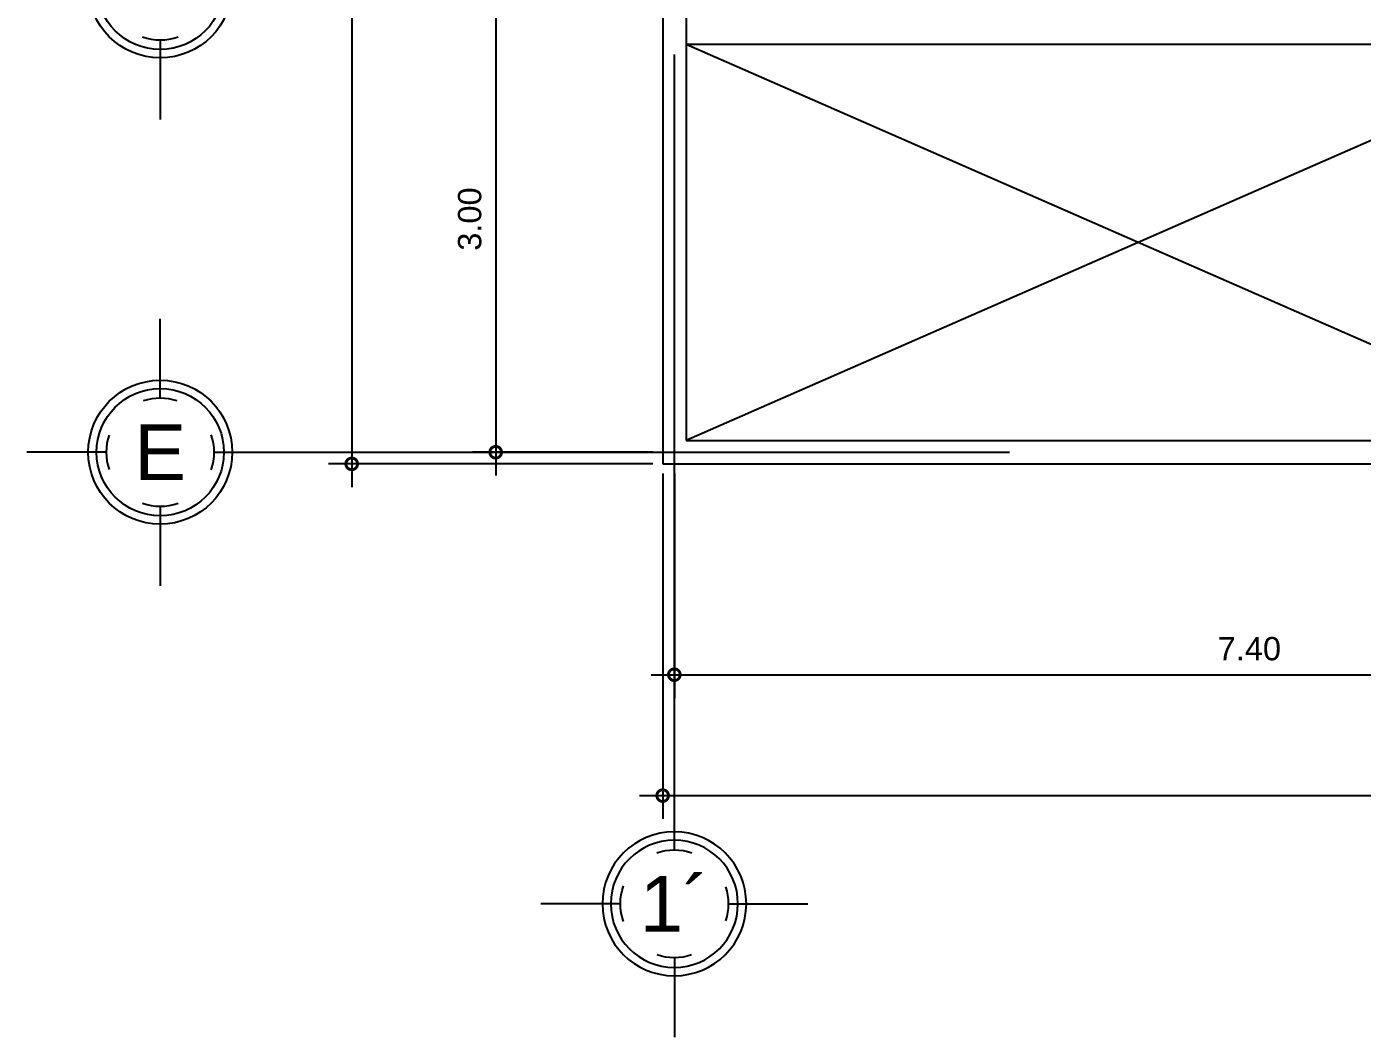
# Model space of a CAD drawing. Header units: inches. Extents: x -370 to 18, y -197 to 199.
# Drawn here: x -289.77 to -281.18, y 101.6 to 108.1 of the extents above; entities that cross this region are included whole.
import ezdxf
from ezdxf.enums import TextEntityAlignment as Align

# ---------------------------------------------------------------- set-up
doc = ezdxf.new("R2010")
doc.units = ezdxf.units.IN
doc.header["$MEASUREMENT"] = 0
doc.header["$PDMODE"] = 34
doc.header["$PDSIZE"] = 0.2
doc.linetypes.add('CENTER2', pattern=[28.575, 19.05, -3.175, 3.175, -3.175])
doc.styles.get("Standard").update_dxf_attribs({"font": 'arial.ttf'})
doc.dimstyles.new('E100', dxfattribs={"dimtxt": 0.15, "dimasz": 0.15, "dimexe": 0.15, "dimexo": 0.0625, "dimgap": 0.09, "dimtad": 1, "dimzin": 0, "dimdsep": 46, "dimtxsty": 'Standard', "dimblk": 'DOTSMALL', "dimcen": 0.09, "dimdle": 0.15, "dimclrd": 1, "dimclre": 1, "dimclrt": 2, "dimazin": 0, "dimtfac": 1, "dimtofl": 0, "dimtmove": 1, "dimatfit": 1, "dimldrblk": 'OPEN90', "dimfxl": 1, "dimtolj": 1, "dimtzin": 0, "dimarcsym": 0})

# ---------------------------------------------------------------- blocks, each defined once
blk = doc.blocks.new('EJE NORTE NUEVO')
at = {"color": 8}
for p, q in [((0, 3.2523), (0, 3.7639)), ((-0.3472, 2.9051), (-0.8588, 2.9051)), ((0.3472, 2.9051), (0.8588, 2.9051))]:
    blk.add_line(p, q, dxfattribs=at)
at = {"color": 2, "linetype": 'CENTER2'}
blk.add_line((0, 2.5579), (0, -2.5579), dxfattribs=at)
at = {"color": 8}
blk.add_circle((0, 2.9051), 0.4631, dxfattribs=at)
at = {"color": 4}
blk.add_circle((0, 2.9051), 0.4093, dxfattribs=at)
at = {"color": 8}
for start, end in [(71.41612, 108.58388), (160.69933, 199.27842), (341.76936, 18.25289), (251.05257, 288.94743)]:
    blk.add_arc((0, 2.9051), 0.3472, start, end, dxfattribs=at)
at = {"color": 4}
blk.add_attdef('A', text='', height=0.3581, dxfattribs=at).set_placement((0, 2.9051), align=Align.MIDDLE_CENTER)
blk = doc.blocks.new('_DotSmall')
at = {"color": 0, "linetype": 'ByBlock', "const_width": 0.5}
blk.add_lwpolyline([(-0.0625, 0, 1), (0.0625, 0, 1)], format="xyb", close=True, dxfattribs=at)
blk = doc.blocks.new('*D97')
at = {"color": 1, "lineweight": -2, "transparency": 16777216}
for p, q in [((-286.7571, 108.5091), (-286.7571, 105.2091)), ((-285.7455, 108.3591), (-286.9071, 108.3591)), ((-285.7455, 105.3591), (-286.9071, 105.3591))]:
    blk.add_line(p, q, dxfattribs=at)
at = {"layer": 'DEFPOINTS', "color": 0, "transparency": 16777216}
for p in [(-285.683, 108.3591), (-286.7571, 105.3591), (-285.683, 105.3591)]:
    blk.add_point(p, dxfattribs=at)
at = {"color": 1, "lineweight": -2, "transparency": 16777216, "xscale": 0.15, "yscale": 0.15, "zscale": 0.15}
for p, rotation in [((-286.7571, 108.3591), 90), ((-286.7571, 105.3591), 270)]:
    blk.add_blockref('_DotSmall', p, dxfattribs=dict(at, rotation=rotation))
at = {"color": 2, "transparency": 16777216, "insert": (-286.9237, 106.8591), "char_height": 0.15, "attachment_point": 5, "rotation": 90}
blk.add_mtext('\\A1;3.00', dxfattribs=at)
blk = doc.blocks.new('_Open90')
at = {"color": 0, "linetype": 'ByBlock', "lineweight": -2}
for p, q in [((0, 0), (-1, 0)), ((-0.5, 0.5), (0, 0)), ((0, 0), (-0.5, -0.5))]:
    blk.add_line(p, q, dxfattribs=at)
blk = doc.blocks.new('*D98')
at = {"color": 1, "lineweight": -2, "transparency": 16777216}
for p, q in [((-287.6832, 114.4341), (-287.6832, 105.1341)), ((-285.7455, 114.2841), (-287.8332, 114.2841)), ((-285.7455, 105.2841), (-287.8332, 105.2841))]:
    blk.add_line(p, q, dxfattribs=at)
at = {"layer": 'DEFPOINTS', "color": 0, "transparency": 16777216}
for p in [(-285.683, 114.2841), (-287.6832, 105.2841), (-285.683, 105.2841)]:
    blk.add_point(p, dxfattribs=at)
at = {"color": 1, "lineweight": -2, "transparency": 16777216, "xscale": 0.15, "yscale": 0.15, "zscale": 0.15}
for p, rotation in [((-287.6832, 114.2841), 90), ((-287.6832, 105.2841), 270)]:
    blk.add_blockref('_DotSmall', p, dxfattribs=dict(at, rotation=rotation))
at = {"color": 2, "transparency": 16777216, "insert": (-287.8497, 109.7841), "char_height": 0.15, "attachment_point": 5, "rotation": 90}
blk.add_mtext('\\A1;9.00', dxfattribs=at)
blk = doc.blocks.new('*D99')
at = {"color": 1, "lineweight": -2, "transparency": 16777216}
for p, q in [((-285.608, 105.2216), (-285.608, 103.7778)), ((-278.2108, 105.2216), (-278.2108, 103.7778)), ((-285.758, 103.9278), (-278.0608, 103.9278))]:
    blk.add_line(p, q, dxfattribs=at)
at = {"layer": 'DEFPOINTS', "color": 0, "transparency": 16777216}
for p in [(-285.608, 105.2841), (-278.2108, 105.2841), (-278.2108, 103.9278)]:
    blk.add_point(p, dxfattribs=at)
at = {"color": 1, "lineweight": -2, "transparency": 16777216, "xscale": 0.15, "yscale": 0.15, "zscale": 0.15, "rotation": 180}
blk.add_blockref('_DotSmall', (-285.608, 103.9278), dxfattribs=at)
at = {"color": 1, "lineweight": -2, "transparency": 16777216, "xscale": 0.15, "yscale": 0.15, "zscale": 0.15}
blk.add_blockref('_DotSmall', (-278.2108, 103.9278), dxfattribs=at)
at = {"color": 2, "transparency": 16777216, "insert": (-281.9094, 104.0943), "char_height": 0.15, "attachment_point": 5}
blk.add_mtext('\\A1;7.40', dxfattribs=at)
blk = doc.blocks.new('*D102')
at = {"color": 1, "lineweight": -2, "transparency": 16777216}
for p, q in [((-285.683, 105.2216), (-285.683, 102.9999)), ((-267.683, 105.2216), (-267.683, 102.9999)), ((-285.833, 103.1499), (-267.533, 103.1499))]:
    blk.add_line(p, q, dxfattribs=at)
at = {"layer": 'DEFPOINTS', "color": 0, "transparency": 16777216}
for p in [(-285.683, 105.2841), (-267.683, 105.2841), (-267.683, 103.1499)]:
    blk.add_point(p, dxfattribs=at)
at = {"color": 1, "lineweight": -2, "transparency": 16777216, "xscale": 0.15, "yscale": 0.15, "zscale": 0.15, "rotation": 180}
blk.add_blockref('_DotSmall', (-285.683, 103.1499), dxfattribs=at)
at = {"color": 1, "lineweight": -2, "transparency": 16777216, "xscale": 0.15, "yscale": 0.15, "zscale": 0.15}
blk.add_blockref('_DotSmall', (-267.683, 103.1499), dxfattribs=at)
at = {"color": 2, "transparency": 16777216, "insert": (-276.683, 103.3165), "char_height": 0.15, "attachment_point": 5}
blk.add_mtext('\\A1;18.00', dxfattribs=at)

msp = doc.modelspace()

# ---------------------------------------------------------------- linework, layer by layer
at = {"color": 4}
for p, q in [((-285.68296, 114.28411), (-285.68296, 105.28411)), ((-285.53296, 114.13411), (-285.53296, 105.43411)), ((-285.53296, 105.43411), (-278.28577, 105.43411)), ((-285.68296, 105.28411), (-266.68296, 105.28411))]:
    msp.add_line(p, q, dxfattribs=at)
at = {"color": 1}
msp.add_line((-285.53296, 107.98411), (-279.71339, 107.98411), dxfattribs=at)
at = {"color": 8}
for p, q in [((-279.71339, 107.98411), (-285.53296, 105.43411)), ((-285.53296, 107.98411), (-279.71339, 105.43411))]:
    msp.add_line(p, q, dxfattribs=at)

# ---------------------------------------------------------------- block references
ref = msp.add_blockref('EJE NORTE NUEVO', (-286.00971, 108.35911), dxfattribs=dict(rotation=90))
ref.add_attrib('A', 'D', dxfattribs={"color": 4, "height": 0.35811}).set_placement((-288.91485, 108.35911), align=Align.MIDDLE_CENTER)
ref = msp.add_blockref('EJE NORTE NUEVO', (-285.60796, 105.35911), dxfattribs=dict(xscale=-1, rotation=180))
ref.add_attrib('A', '1´', dxfattribs={"color": 4, "height": 0.35811}).set_placement((-285.60796, 102.45397), align=Align.MIDDLE_CENTER)
ref = msp.add_blockref('EJE NORTE NUEVO', (-286.00971, 105.35911), dxfattribs=dict(rotation=90))
ref.add_attrib('A', 'E', dxfattribs={"color": 4, "height": 0.35811}).set_placement((-288.91485, 105.35911), align=Align.MIDDLE_CENTER)

# ---------------------------------------------------------------- dimensions: what is measured, and where the dimension line sits
for base, p1, p2, picture, middle in [((-287.68316, 105.28411), (-285.68296, 114.28411), (-285.68296, 105.28411), '*D98', (-287.84975, 109.78411)), ((-286.75706, 105.35911), (-285.68296, 108.35911), (-285.68296, 105.35911), '*D97', (-286.9237, 106.85911))]:
    dim = msp.add_linear_dim(base=base, p1=p1, p2=p2, angle=90, dimstyle='E100')
    dim.commit()
    dim.dimension.update_dxf_attribs({"geometry": picture, "text_midpoint": middle})
for base, p1, p2, picture, middle in [((-267.68296, 103.14989), (-285.68296, 105.28411), (-267.68296, 105.28411), '*D102', (-276.68296, 103.31648)), ((-278.21077, 103.92776), (-285.60796, 105.28411), (-278.21077, 105.28411), '*D99', (-281.90936, 104.09434))]:
    dim = msp.add_linear_dim(base=base, p1=p1, p2=p2, dimstyle='E100')
    dim.commit()
    dim.dimension.update_dxf_attribs({"geometry": picture, "text_midpoint": middle})

doc.saveas('drawing.dxf')
